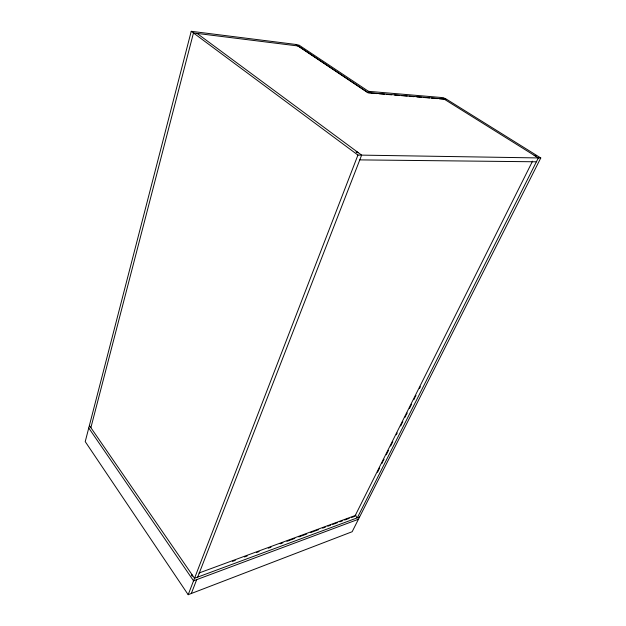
<?xml version="1.0" encoding="UTF-8"?>
<svg xmlns="http://www.w3.org/2000/svg" width="626" height="626" viewBox="0 0 626 626"><rect width="100%" height="100%" fill="white"/><g stroke="black" fill="none" stroke-linecap="round" stroke-linejoin="round"><path stroke-width="0.94" d="M191.227 31.3L85.23 441.62L188.183 594.7L352.156 531.724L540.77 157.971L446.385 99.166L368.143 92.632L296.051 44.477L191.227 31.3L357.931 155.068L540.77 157.971M90.88 427.675L193.473 32.967L298.359 46.019M191.869 574.433L191.548 575.278L192.205 576.241L192.534 575.396M188.183 594.7L357.931 155.068M191.321 593.495L196.705 579.637M197.691 577.109L361.632 155.123L197.065 33.413M532.538 161.172L355.239 515.511L357.297 517.843L538.352 157.932L443.897 98.955M377.517 472.286L378.394 470.541M378.777 469.774L379.653 468.029M381.891 463.553L382.768 461.8M383.159 461.033L384.028 459.288M386.273 454.812L388.464 450.438M390.647 446.072L392.838 441.698M396.289 434.812L397.22 432.957M400.718 425.97L401.595 424.217M401.986 423.442L402.862 421.697M405.1 417.229L405.977 415.476M406.36 414.702L407.236 412.957M409.474 408.488L410.351 406.736M410.742 405.961L411.618 404.216M413.856 399.748L414.733 397.995M415.116 397.22L415.993 395.468M419.498 388.48L420.375 386.727M358.448 519.259L193.544 580.818L88.751 427.996M359.598 516.99L194.522 578.283L89.393 425.516M232.528 561.373L235.282 560.364M244.445 556.983L247.192 555.966M256.355 552.594L259.109 551.576M268.272 548.196L271.019 547.187M280.182 543.806L282.929 542.789M286.888 541.333L289.642 540.316M290.261 540.089L294.846 538.399M298.805 536.944L301.552 535.926M302.178 535.699L306.756 534.009M310.715 532.546L313.469 531.537M314.088 531.302L318.673 529.612M322.633 528.156L325.379 527.139M327.836 526.239L330.583 525.222M332.711 524.439L337.297 522.749M339.746 521.841L342.5 520.832M344.629 520.042L349.214 518.351M351.663 517.452L354.41 516.442M198.951 573.033L356.006 515.229M359.786 159.888L536.419 161.79M358.322 152.674L357.086 152.658L355.991 151.844L357.219 151.868M535.16 155.937L535.966 155.952L534.103 155.271M370.123 92.938L367.908 92.758L296.106 44.775L299.04 45.142L371.171 93.117L377.016 93.603M378.965 93.767L384.81 94.252M386.758 94.409L391.626 94.816M394.544 95.058L399.411 95.465M401.36 95.629L407.205 96.114M409.154 96.279L414.021 96.678M416.947 96.92L421.814 97.327M423.763 97.492L429.6 97.977M431.549 98.141L437.394 98.626M439.342 98.791L444.21 99.19M368.479 91.318L443.49 97.687L446.158 99.354"/></g></svg>
